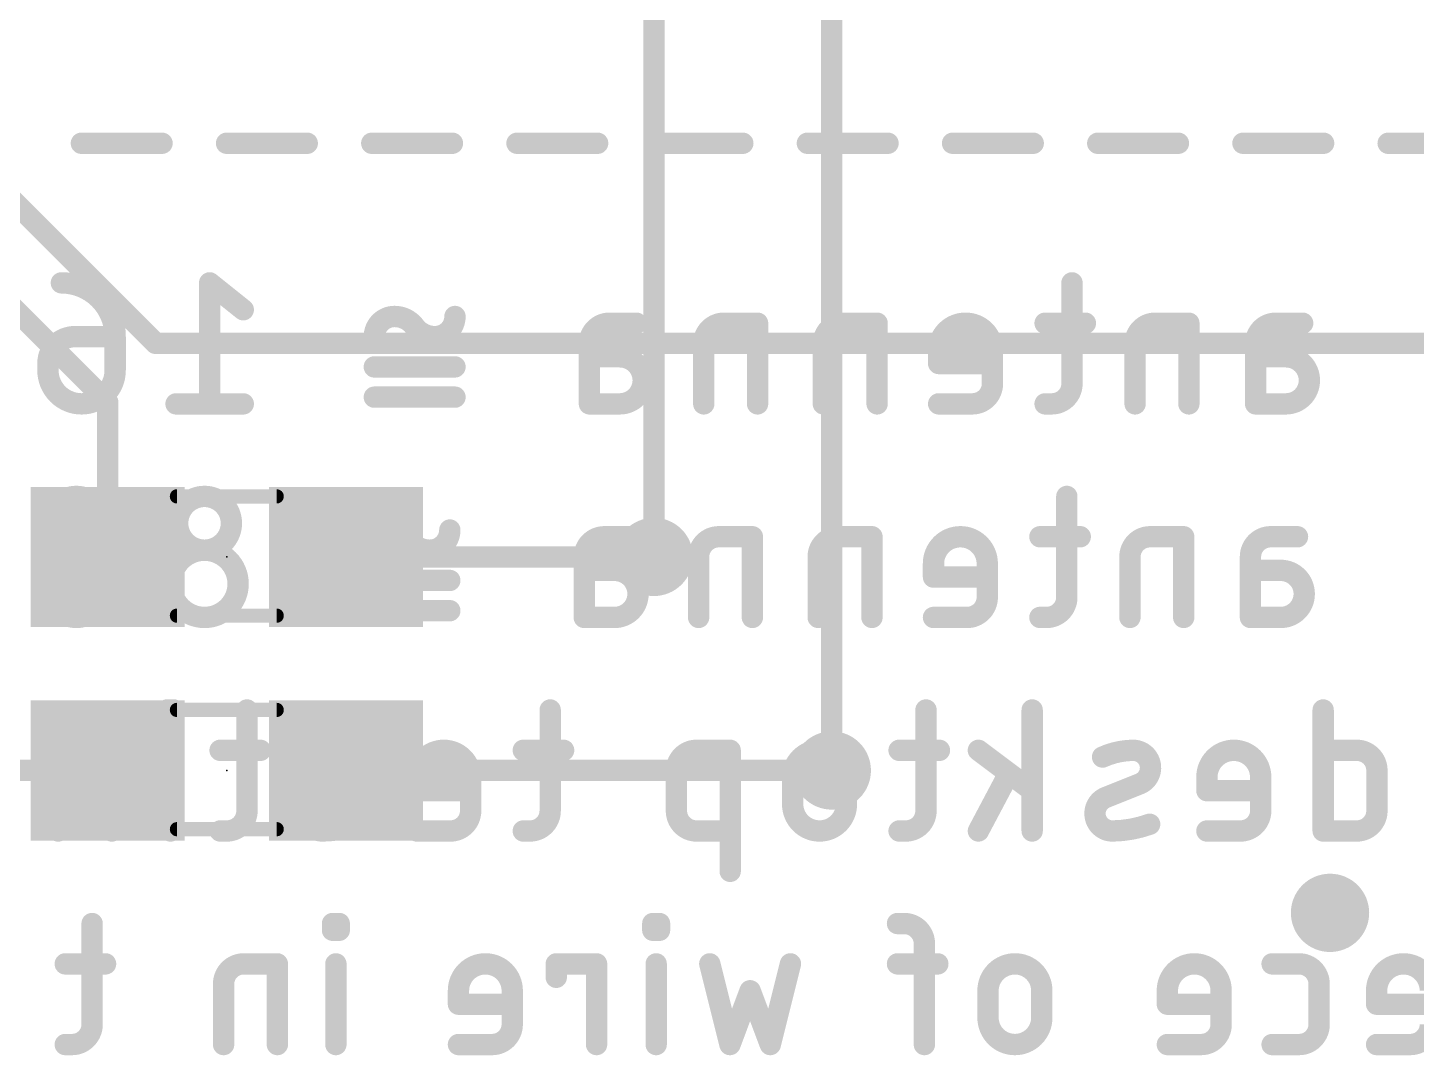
# Model space of a CAD drawing. Extents: x -15.2 to 71.4, y -14.5 to 36.9.
# Drawn here: x 19.92 to 29.83, y 4.06 to 11.4 of the extents above; entities that cross this region are included whole.
import ezdxf

# ---------------------------------------------------------------- set-up
doc = ezdxf.new("R2010")
doc.units = 0
for name, color, linetype in [('1', 12, 'CONTINUOUS'), ('16', 132, 'CONTINUOUS'), ('18', 110, 'CONTINUOUS'), ('22', 40, 'CONTINUOUS'), ('23', 53, 'CONTINUOUS'), ('51', 53, 'CONTINUOUS')]:
    doc.layers.add(name, color=color, linetype=linetype)

# ---------------------------------------------------------------- blocks, each defined once
blk = doc.blocks.new('RECT')
blk.add_solid([(-0.5, -0.5), (0.5, -0.5), (-0.5, 0.5), (0.5, 0.5)])
blk = doc.blocks.new('ROUNDV')
at = {"const_width": 0.5}
blk.add_lwpolyline([(0, -0.25, 1), (0, 0.25, 1), (0, -0.25)], format="xyb", dxfattribs=at)

msp = doc.modelspace()

# ---------------------------------------------------------------- linework, layer by layer
at = {"layer": '1', "const_width": 0.1524}
for points in [[(20.828, 9.144), (18.796, 11.176)], [(19.807, 9.403), (20.486, 8.724)], [(38.608, 9.144), (20.828, 9.144)], [(20.486, 8.724), (20.486, 7.62)], [(24.384, 7.62), (22.186, 7.62)], [(19.05, 6.096), (20.486, 6.096)], [(25.654, 6.096), (22.186, 6.096)]]:
    msp.add_lwpolyline(points, dxfattribs=at)
at = {"layer": '1', "const_width": 0.0762}
for points in [[(20.828, 9.1821, 1), (20.828, 9.1059)], [(20.8011, 9.1171, 1), (20.8549, 9.1709)], [(20.5241, 8.724, 1), (20.4479, 8.724)], [(20.4591, 8.6971, 1), (20.5129, 8.7509)], [(20.4479, 7.62, 1), (20.5241, 7.62)], [(22.186, 7.6581, 1), (22.186, 7.5819)], [(24.384, 7.5819, 1), (24.384, 7.6581)], [(20.486, 6.0579, 1), (20.486, 6.1341)], [(22.186, 6.1341, 1), (22.186, 6.0579)], [(25.654, 6.0579, 1), (25.654, 6.1341)]]:
    msp.add_lwpolyline(points, format="xyb", dxfattribs=at)
at = {"layer": '16', "const_width": 0.1524}
for points in [[(24.384, 14.224), (24.384, 7.62)], [(25.654, 13.97), (25.654, 6.096)]]:
    msp.add_lwpolyline(points, dxfattribs=at)
at = {"layer": '16', "const_width": 0.0762}
for points in [[(24.3459, 7.62, 1), (24.4221, 7.62)], [(25.6159, 6.096, 1), (25.6921, 6.096)]]:
    msp.add_lwpolyline(points, format="xyb", dxfattribs=at)
at = {"layer": '22', "const_width": 0.1524}
for points in [[(20.8737, 10.572), (20.298, 10.572)], [(21.9101, 10.572), (21.3343, 10.572)], [(22.9464, 10.572), (22.3707, 10.572)], [(23.9827, 10.572), (23.407, 10.572)], [(25.019, 10.572), (24.4433, 10.572)], [(26.0553, 10.572), (25.4796, 10.572)], [(27.0917, 10.572), (26.5159, 10.572)], [(28.128, 10.572), (27.5522, 10.572)], [(29.1643, 10.572), (28.5886, 10.572)], [(30.2006, 10.572), (29.6249, 10.572)], [(21.4535, 9.3839), (21.2136, 9.5758)], [(21.2136, 9.5758), (21.2136, 8.7122)], [(27.3682, 9.5758), (27.3682, 8.8561)], [(24.068, 9.2879), (24.2599, 9.2879)], [(25.1241, 9.2879), (24.8842, 9.2879)], [(25.1241, 8.7122), (25.1241, 9.2879)], [(25.9775, 9.2879), (25.7376, 9.2879)], [(25.9775, 8.7122), (25.9775, 9.2879)], [(27.4641, 9.2879), (27.1763, 9.2879)], [(28.2025, 9.2879), (27.9626, 9.2879)], [(28.2025, 8.7122), (28.2025, 9.2879)], [(28.8229, 9.2879), (29.0148, 9.2879)], [(20.5391, 9.192), (20.2512, 9.192)], [(20.5391, 8.9521), (20.5391, 9.192)], [(23.9241, 8.7122), (23.9241, 9.144)], [(24.7402, 9.144), (24.7402, 8.7122)], [(25.5937, 9.144), (25.5937, 8.7122)], [(27.8187, 9.144), (27.8187, 8.7122)], [(28.6789, 8.7122), (28.6789, 9.144)], [(23.9241, 9.048), (24.14, 9.048)], [(26.4166, 9.096), (26.4166, 9.0001)], [(26.8005, 8.8561), (26.8005, 9.096)], [(28.6789, 9.048), (28.8948, 9.048)], [(20.0593, 9.0001), (20.0593, 8.9521)], [(22.3888, 8.9761), (22.9645, 8.9761)], [(26.4166, 9.0001), (26.8005, 9.0001)], [(22.3888, 8.7602), (22.9645, 8.7602)], [(21.4535, 8.7122), (20.9737, 8.7122)], [(24.14, 8.7122), (23.9241, 8.7122)], [(26.4166, 8.7122), (26.6565, 8.7122)], [(27.2243, 8.7122), (27.1763, 8.7122)], [(28.8948, 8.7122), (28.6789, 8.7122)], [(27.3314, 8.0518), (27.3314, 7.3321)], [(20.4543, 7.3801), (20.0705, 7.8599)], [(24.0312, 7.7639), (24.2231, 7.7639)], [(25.0872, 7.7639), (24.8474, 7.7639)], [(25.0872, 7.1882), (25.0872, 7.7639)], [(25.9407, 7.7639), (25.7008, 7.7639)], [(25.9407, 7.1882), (25.9407, 7.7639)], [(27.4273, 7.7639), (27.1394, 7.7639)], [(28.1657, 7.7639), (27.9258, 7.7639)], [(28.1657, 7.1882), (28.1657, 7.7639)], [(28.786, 7.7639), (28.9779, 7.7639)], [(23.8872, 7.1882), (23.8872, 7.62)], [(24.7034, 7.62), (24.7034, 7.1882)], [(25.5569, 7.62), (25.5569, 7.1882)], [(26.3798, 7.572), (26.3798, 7.4761)], [(26.7636, 7.3321), (26.7636, 7.572)], [(27.7819, 7.62), (27.7819, 7.1882)], [(28.6421, 7.1882), (28.6421, 7.62)], [(23.8872, 7.524), (24.1031, 7.524)], [(26.3798, 7.4761), (26.7636, 7.4761)], [(28.6421, 7.524), (28.858, 7.524)], [(22.352, 7.4521), (22.9277, 7.4521)], [(22.352, 7.2362), (22.9277, 7.2362)], [(24.1031, 7.1882), (23.8872, 7.1882)], [(26.3798, 7.1882), (26.6197, 7.1882)], [(27.1874, 7.1882), (27.1394, 7.1882)], [(28.858, 7.1882), (28.6421, 7.1882)], [(20.9577, 6.5278), (20.9097, 6.5278)], [(20.9097, 6.5278), (20.9097, 6.4798)], [(20.9097, 6.4798), (20.9577, 6.4798)], [(20.9577, 6.4798), (20.9577, 6.5278)], [(21.48, 6.5278), (21.48, 5.8081)], [(23.644, 6.5278), (23.644, 5.8081)], [(26.3263, 6.5278), (26.3263, 5.8081)], [(27.0841, 5.6642), (27.0841, 6.5278)], [(29.161, 6.5278), (29.161, 5.6642)], [(20.516, 6.2399), (20.2761, 6.2399)], [(20.516, 5.6642), (20.516, 6.2399)], [(20.9337, 5.6642), (20.9337, 6.2399)], [(21.5759, 6.2399), (21.288, 6.2399)], [(23.74, 6.2399), (23.4521, 6.2399)], [(24.9288, 6.2399), (24.6889, 6.2399)], [(24.9288, 5.3763), (24.9288, 6.2399)], [(26.4222, 6.2399), (26.1343, 6.2399)], [(26.7002, 6.2399), (27.0841, 5.9521)], [(29.4009, 6.2399), (29.161, 6.2399)], [(20.1322, 6.096), (20.1322, 5.6642)], [(24.545, 6.096), (24.545, 5.8081)], [(26.7002, 5.6642), (26.9161, 6.072)], [(29.5448, 5.8081), (29.5448, 6.096)], [(21.972, 5.9041), (22.2119, 6)], [(22.6925, 6.048), (22.6925, 5.9521)], [(23.0763, 5.8081), (23.0763, 6.048)], [(25.3747, 6.048), (25.3747, 5.8561)], [(25.7585, 5.8561), (25.7585, 6.048)], [(27.6107, 5.9041), (27.8506, 6)], [(28.3312, 6.048), (28.3312, 5.9521)], [(28.7151, 5.8081), (28.7151, 6.048)], [(22.6925, 5.9521), (23.0763, 5.9521)], [(28.3312, 5.9521), (28.7151, 5.9521)], [(21.336, 5.6642), (21.288, 5.6642)], [(22.6925, 5.6642), (22.9324, 5.6642)], [(23.5001, 5.6642), (23.4521, 5.6642)], [(24.6889, 5.6642), (24.9288, 5.6642)], [(26.1823, 5.6642), (26.1343, 5.6642)], [(28.3312, 5.6642), (28.5711, 5.6642)], [(29.161, 5.6642), (29.4009, 5.6642)], [(20.3748, 5.0038), (20.3748, 4.2841)], [(22.1385, 5.0038), (22.0905, 5.0038)], [(22.0905, 5.0038), (22.0905, 4.9558)], [(22.1385, 4.9558), (22.1385, 5.0038)], [(24.4244, 5.0038), (24.3765, 5.0038)], [(24.3765, 5.0038), (24.3765, 4.9558)], [(24.4244, 4.9558), (24.4244, 5.0038)], [(26.1709, 5.0038), (26.1229, 5.0038)], [(22.0905, 4.9558), (22.1385, 4.9558)], [(24.3765, 4.9558), (24.4244, 4.9558)], [(26.3148, 4.1402), (26.3148, 4.8599)], [(20.4707, 4.7159), (20.1829, 4.7159)], [(21.6968, 4.7159), (21.4569, 4.7159)], [(21.6968, 4.1402), (21.6968, 4.7159)], [(22.1145, 4.1402), (22.1145, 4.7159)], [(23.9751, 4.7159), (23.6873, 4.7159)], [(23.6873, 4.7159), (23.6873, 4.62)], [(23.9751, 4.1402), (23.9751, 4.7159)], [(24.4005, 4.1402), (24.4005, 4.7159)], [(24.9271, 4.1402), (24.7831, 4.7159)], [(25.3589, 4.7159), (25.2149, 4.1402)], [(26.4108, 4.7159), (26.1229, 4.7159)], [(28.9884, 4.7159), (28.7965, 4.7159)], [(21.313, 4.572), (21.313, 4.1402)], [(22.9894, 4.524), (22.9894, 4.4281)], [(23.3732, 4.2841), (23.3732, 4.524)], [(25.071, 4.524), (24.9271, 4.1402)], [(25.2149, 4.1402), (25.071, 4.524)], [(26.7689, 4.524), (26.7689, 4.3321)], [(27.1527, 4.3321), (27.1527, 4.524)], [(28.049, 4.524), (28.049, 4.4281)], [(28.4328, 4.2841), (28.4328, 4.524)], [(29.1323, 4.2841), (29.1323, 4.572)], [(29.5425, 4.524), (29.5425, 4.4281)], [(22.9894, 4.4281), (23.3732, 4.4281)], [(28.049, 4.4281), (28.4328, 4.4281)], [(29.5425, 4.4281), (29.9263, 4.4281)], [(20.2308, 4.1402), (20.1829, 4.1402)], [(22.9894, 4.1402), (23.2292, 4.1402)], [(28.049, 4.1402), (28.2889, 4.1402)], [(28.7965, 4.1402), (28.9884, 4.1402)], [(29.5425, 4.1402), (29.7824, 4.1402)]]:
    msp.add_lwpolyline(points, dxfattribs=at)
at = {"layer": '22'}
for points, const_width in [([(20.298, 10.6101, 1), (20.298, 10.5339)], 0.0762), ([(20.8737, 10.5339, 1), (20.8737, 10.6101)], 0.0762), ([(21.3343, 10.6101, 1), (21.3343, 10.5339)], 0.0762), ([(21.9101, 10.5339, 1), (21.9101, 10.6101)], 0.0762), ([(22.3707, 10.6101, 1), (22.3707, 10.5339)], 0.0762), ([(22.9464, 10.5339, 1), (22.9464, 10.6101)], 0.0762), ([(23.407, 10.6101, 1), (23.407, 10.5339)], 0.0762), ([(23.9827, 10.5339, 1), (23.9827, 10.6101)], 0.0762), ([(24.4433, 10.6101, 1), (24.4433, 10.5339)], 0.0762), ([(25.019, 10.5339, 1), (25.019, 10.6101)], 0.0762), ([(25.4796, 10.6101, 1), (25.4796, 10.5339)], 0.0762), ([(26.0553, 10.5339, 1), (26.0553, 10.6101)], 0.0762), ([(26.5159, 10.6101, 1), (26.5159, 10.5339)], 0.0762), ([(27.0917, 10.5339, 1), (27.0917, 10.6101)], 0.0762), ([(27.5522, 10.6101, 1), (27.5522, 10.5339)], 0.0762), ([(28.128, 10.5339, 1), (28.128, 10.6101)], 0.0762), ([(28.5886, 10.6101, 1), (28.5886, 10.5339)], 0.0762), ([(29.1643, 10.5339, 1), (29.1643, 10.6101)], 0.0762), ([(29.6249, 10.6101, 1), (29.6249, 10.5339)], 0.0762), ([(20.5391, 9.192, 0.4142), (20.1553, 9.5758)], 0.1524), ([(20.1553, 9.6139, 1), (20.1553, 9.5377)], 0.0762), ([(21.2374, 9.6056, 1), (21.1898, 9.546)], 0.0762), ([(21.2517, 9.5758, 1), (21.1755, 9.5758)], 0.0762), ([(27.4063, 9.5758, 1), (27.3301, 9.5758)], 0.0762), ([(21.4297, 9.3541, 1), (21.4773, 9.4136)], 0.0762), ([(22.5327, 9.3359, 0.4142), (22.3888, 9.192)], 0.1524), ([(22.6767, 9.2639, 0.2361), (22.5327, 9.3359)], 0.1524), ([(22.5327, 9.374, 1), (22.5327, 9.2978)], 0.0762), ([(22.5327, 9.2978, 1), (22.5327, 9.374)], 0.0762), ([(22.6767, 9.2639, 0.2361), (22.8206, 9.192)], 0.1524), ([(22.7071, 9.2868, 1), (22.6462, 9.2411)], 0.0762), ([(22.6462, 9.2411, 1), (22.7071, 9.2868)], 0.0762), ([(22.8206, 9.192, 0.4142), (22.9645, 9.3359)], 0.1524), ([(23.0026, 9.3359, 1), (22.9264, 9.3359)], 0.0762), ([(24.068, 9.2879, 0.4142), (23.9241, 9.144)], 0.1524), ([(24.068, 9.326, 1), (24.068, 9.2498)], 0.0762), ([(24.068, 9.2498, 1), (24.068, 9.326)], 0.0762), ([(24.2599, 9.2498, 1), (24.2599, 9.326)], 0.0762), ([(24.8842, 9.2879, 0.4142), (24.7402, 9.144)], 0.1524), ([(24.8842, 9.326, 1), (24.8842, 9.2498)], 0.0762), ([(24.8842, 9.2498, 1), (24.8842, 9.326)], 0.0762), ([(25.1622, 9.2879, 1), (25.086, 9.2879)], 0.0762), ([(25.1241, 9.2498, 1), (25.1241, 9.326)], 0.0762), ([(25.7376, 9.2879, 0.4142), (25.5937, 9.144)], 0.1524), ([(25.7376, 9.326, 1), (25.7376, 9.2498)], 0.0762), ([(25.7376, 9.2498, 1), (25.7376, 9.326)], 0.0762), ([(26.0156, 9.2879, 1), (25.9394, 9.2879)], 0.0762), ([(25.9775, 9.2498, 1), (25.9775, 9.326)], 0.0762), ([(26.8005, 9.096, 1), (26.4166, 9.096)], 0.1524), ([(27.1763, 9.326, 1), (27.1763, 9.2498)], 0.0762), ([(27.4641, 9.2498, 1), (27.4641, 9.326)], 0.0762), ([(27.9626, 9.2879, 0.4142), (27.8187, 9.144)], 0.1524), ([(27.9626, 9.326, 1), (27.9626, 9.2498)], 0.0762), ([(27.9626, 9.2498, 1), (27.9626, 9.326)], 0.0762), ([(28.2406, 9.2879, 1), (28.1644, 9.2879)], 0.0762), ([(28.2025, 9.2498, 1), (28.2025, 9.326)], 0.0762), ([(28.8229, 9.2879, 0.4142), (28.6789, 9.144)], 0.1524), ([(28.8229, 9.326, 1), (28.8229, 9.2498)], 0.0762), ([(28.8229, 9.2498, 1), (28.8229, 9.326)], 0.0762), ([(29.0148, 9.2498, 1), (29.0148, 9.326)], 0.0762), ([(20.2512, 9.192, 0.4142), (20.0593, 9.0001)], 0.1524), ([(20.2512, 9.2301, 1), (20.2512, 9.1539)], 0.0762), ([(20.2512, 9.1539, 1), (20.2512, 9.2301)], 0.0762), ([(20.5772, 9.192, 1), (20.501, 9.192)], 0.0762), ([(20.501, 9.192, 1), (20.5772, 9.192)], 0.0762), ([(20.5391, 9.1539, 1), (20.5391, 9.2301)], 0.0762), ([(22.3507, 9.192, 1), (22.4269, 9.192)], 0.0762), ([(22.8206, 9.2301, 1), (22.8206, 9.1539)], 0.0762), ([(22.8206, 9.1539, 1), (22.8206, 9.2301)], 0.0762), ([(23.9622, 9.144, 1), (23.886, 9.144)], 0.0762), ([(24.7783, 9.144, 1), (24.7021, 9.144)], 0.0762), ([(25.6318, 9.144, 1), (25.5556, 9.144)], 0.0762), ([(27.8568, 9.144, 1), (27.7806, 9.144)], 0.0762), ([(28.717, 9.144, 1), (28.6408, 9.144)], 0.0762), ([(23.886, 9.144, 1), (23.9622, 9.144)], 0.0762), ([(23.9241, 9.0861, 1), (23.9241, 9.0099)], 0.0762), ([(24.14, 8.7122, 1), (24.14, 9.048)], 0.1524), ([(24.14, 9.0861, 1), (24.14, 9.0099)], 0.0762), ([(24.14, 9.0099, 1), (24.14, 9.0861)], 0.0762), ([(24.7021, 9.144, 1), (24.7783, 9.144)], 0.0762), ([(25.5556, 9.144, 1), (25.6318, 9.144)], 0.0762), ([(26.4547, 9.096, 1), (26.3785, 9.096)], 0.0762), ([(26.3785, 9.096, 1), (26.4547, 9.096)], 0.0762), ([(26.8386, 9.096, 1), (26.7624, 9.096)], 0.0762), ([(26.7624, 9.096, 1), (26.8386, 9.096)], 0.0762), ([(27.7806, 9.144, 1), (27.8568, 9.144)], 0.0762), ([(28.6408, 9.144, 1), (28.717, 9.144)], 0.0762), ([(28.6789, 9.0861, 1), (28.6789, 9.0099)], 0.0762), ([(28.8948, 8.7122, 1), (28.8948, 9.048)], 0.1524), ([(28.8948, 9.0861, 1), (28.8948, 9.0099)], 0.0762), ([(28.8948, 9.0099, 1), (28.8948, 9.0861)], 0.0762), ([(20.0974, 9.0001, 1), (20.0212, 9.0001)], 0.0762), ([(20.0212, 9.0001, 1), (20.0974, 9.0001)], 0.0762), ([(20.0593, 8.9521, 1), (20.5391, 8.9521)], 0.1524), ([(20.0974, 8.9521, 1), (20.0212, 8.9521)], 0.0762), ([(20.5772, 8.9521, 1), (20.501, 8.9521)], 0.0762), ([(22.3888, 9.0142, 1), (22.3888, 8.938)], 0.0762), ([(22.9645, 8.938, 1), (22.9645, 9.0142)], 0.0762), ([(26.4166, 9.0382, 1), (26.4166, 8.962)], 0.0762), ([(26.3785, 9.0001, 1), (26.4547, 9.0001)], 0.0762), ([(26.8005, 8.962, 1), (26.8005, 9.0382)], 0.0762), ([(20.0212, 8.9521, 1), (20.0974, 8.9521)], 0.0762), ([(20.501, 8.9521, 1), (20.5772, 8.9521)], 0.0762), ([(26.6565, 8.7122, 0.4142), (26.8005, 8.8561)], 0.1524), ([(26.8386, 8.8561, 1), (26.7624, 8.8561)], 0.0762), ([(27.2243, 8.7122, 0.4142), (27.3682, 8.8561)], 0.1524), ([(27.4063, 8.8561, 1), (27.3301, 8.8561)], 0.0762), ([(22.3888, 8.7983, 1), (22.3888, 8.7221)], 0.0762), ([(22.9645, 8.7221, 1), (22.9645, 8.7983)], 0.0762), ([(26.7624, 8.8561, 1), (26.8386, 8.8561)], 0.0762), ([(27.3301, 8.8561, 1), (27.4063, 8.8561)], 0.0762), ([(20.9737, 8.7503, 1), (20.9737, 8.6741)], 0.0762), ([(21.1755, 8.7122, 1), (21.2517, 8.7122)], 0.0762), ([(21.4535, 8.6741, 1), (21.4535, 8.7503)], 0.0762), ([(23.9241, 8.7503, 1), (23.9241, 8.6741)], 0.0762), ([(23.886, 8.7122, 1), (23.9622, 8.7122)], 0.0762), ([(24.14, 8.7503, 1), (24.14, 8.6741)], 0.0762), ([(24.14, 8.6741, 1), (24.14, 8.7503)], 0.0762), ([(24.7021, 8.7122, 1), (24.7783, 8.7122)], 0.0762), ([(25.086, 8.7122, 1), (25.1622, 8.7122)], 0.0762), ([(25.5556, 8.7122, 1), (25.6318, 8.7122)], 0.0762), ([(25.9394, 8.7122, 1), (26.0156, 8.7122)], 0.0762), ([(26.4166, 8.7503, 1), (26.4166, 8.6741)], 0.0762), ([(26.6565, 8.7503, 1), (26.6565, 8.6741)], 0.0762), ([(26.6565, 8.6741, 1), (26.6565, 8.7503)], 0.0762), ([(27.1763, 8.7503, 1), (27.1763, 8.6741)], 0.0762), ([(27.2243, 8.7503, 1), (27.2243, 8.6741)], 0.0762), ([(27.2243, 8.6741, 1), (27.2243, 8.7503)], 0.0762), ([(27.7806, 8.7122, 1), (27.8568, 8.7122)], 0.0762), ([(28.1644, 8.7122, 1), (28.2406, 8.7122)], 0.0762), ([(28.6789, 8.7503, 1), (28.6789, 8.6741)], 0.0762), ([(28.6408, 8.7122, 1), (28.717, 8.7122)], 0.0762), ([(28.8948, 8.7503, 1), (28.8948, 8.6741)], 0.0762), ([(28.8948, 8.6741, 1), (28.8948, 8.7503)], 0.0762), ([(20.2624, 8.0518, 0.3205), (20.0945, 7.9319)], 0.1524), ([(20.4303, 7.9319, 0.3205), (20.2624, 8.0518)], 0.1524), ([(20.2624, 8.0899, 1), (20.2624, 8.0137)], 0.0762), ([(20.2624, 8.0137, 1), (20.2624, 8.0899)], 0.0762), ([(21.3687, 7.8599, 1), (20.9849, 7.8599)], 0.1524), ([(27.3695, 8.0518, 1), (27.2933, 8.0518)], 0.0762), ([(20.0945, 7.9319, 0.1139), (20.0225, 7.62)], 0.1524), ([(20.1002, 7.8837, 1), (20.0407, 7.8361)], 0.0762), ([(20.0584, 7.9442, 1), (20.1305, 7.9195)], 0.0762), ([(20.1287, 7.9152, 1), (20.0602, 7.9485)], 0.0762), ([(20.5023, 7.62, 0.1139), (20.4303, 7.9319)], 0.1524), ([(20.4646, 7.9485, 1), (20.3961, 7.9152)], 0.0762), ([(20.3943, 7.9195, 1), (20.4663, 7.9442)], 0.0762), ([(20.9849, 7.8599, 1), (21.3687, 7.8599)], 0.1524), ([(21.023, 7.8599, 1), (20.9468, 7.8599)], 0.0762), ([(21.4068, 7.8599, 1), (21.3306, 7.8599)], 0.0762), ([(20.9468, 7.8599, 1), (21.023, 7.8599)], 0.0762), ([(21.3306, 7.8599, 1), (21.4068, 7.8599)], 0.0762), ([(22.4959, 7.8119, 0.4142), (22.352, 7.668)], 0.1524), ([(22.6398, 7.7399, 0.2361), (22.4959, 7.8119)], 0.1524), ([(22.4959, 7.85, 1), (22.4959, 7.7738)], 0.0762), ([(22.4959, 7.7738, 1), (22.4959, 7.85)], 0.0762), ([(22.7838, 7.668, 0.4142), (22.9277, 7.8119)], 0.1524), ([(22.9658, 7.8119, 1), (22.8896, 7.8119)], 0.0762), ([(24.0312, 7.7639, 0.4142), (23.8872, 7.62)], 0.1524), ([(24.0312, 7.802, 1), (24.0312, 7.7258)], 0.0762), ([(24.0312, 7.7258, 1), (24.0312, 7.802)], 0.0762), ([(24.2231, 7.7258, 1), (24.2231, 7.802)], 0.0762), ([(24.8474, 7.7639, 0.4142), (24.7034, 7.62)], 0.1524), ([(24.8474, 7.802, 1), (24.8474, 7.7258)], 0.0762), ([(24.8474, 7.7258, 1), (24.8474, 7.802)], 0.0762), ([(25.1253, 7.7639, 1), (25.0491, 7.7639)], 0.0762), ([(25.0872, 7.7258, 1), (25.0872, 7.802)], 0.0762), ([(25.7008, 7.7639, 0.4142), (25.5569, 7.62)], 0.1524), ([(25.7008, 7.802, 1), (25.7008, 7.7258)], 0.0762), ([(25.7008, 7.7258, 1), (25.7008, 7.802)], 0.0762), ([(25.9788, 7.7639, 1), (25.9026, 7.7639)], 0.0762), ([(25.9407, 7.7258, 1), (25.9407, 7.802)], 0.0762), ([(26.7636, 7.572, 1), (26.3798, 7.572)], 0.1524), ([(27.1394, 7.802, 1), (27.1394, 7.7258)], 0.0762), ([(27.4273, 7.7258, 1), (27.4273, 7.802)], 0.0762), ([(27.9258, 7.7639, 0.4142), (27.7819, 7.62)], 0.1524), ([(27.9258, 7.802, 1), (27.9258, 7.7258)], 0.0762), ([(27.9258, 7.7258, 1), (27.9258, 7.802)], 0.0762), ([(28.2038, 7.7639, 1), (28.1276, 7.7639)], 0.0762), ([(28.1657, 7.7258, 1), (28.1657, 7.802)], 0.0762), ([(28.786, 7.7639, 0.4142), (28.6421, 7.62)], 0.1524), ([(28.786, 7.802, 1), (28.786, 7.7258)], 0.0762), ([(28.786, 7.7258, 1), (28.786, 7.802)], 0.0762), ([(28.9779, 7.7258, 1), (28.9779, 7.802)], 0.0762), ([(21.4167, 7.4281, 1), (20.9369, 7.4281)], 0.1524), ([(22.6703, 7.7628, 1), (22.6093, 7.7171)], 0.0762), ([(22.6398, 7.7399, 0.2361), (22.7838, 7.668)], 0.1524), ([(22.6093, 7.7171, 1), (22.6703, 7.7628)], 0.0762), ([(22.7838, 7.7061, 1), (22.7838, 7.6299)], 0.0762), ([(22.7838, 7.6299, 1), (22.7838, 7.7061)], 0.0762), ([(20.0225, 7.62, 0.1139), (20.0945, 7.3081)], 0.1524), ([(20.0606, 7.62, 1), (19.9844, 7.62)], 0.0762), ([(19.9844, 7.62, 1), (20.0606, 7.62)], 0.0762), ([(20.4303, 7.3081, 0.1139), (20.5023, 7.62)], 0.1524), ([(20.5404, 7.62, 1), (20.4642, 7.62)], 0.0762), ([(20.4642, 7.62, 1), (20.5404, 7.62)], 0.0762), ([(22.3139, 7.668, 1), (22.3901, 7.668)], 0.0762), ([(23.9253, 7.62, 1), (23.8491, 7.62)], 0.0762), ([(23.8491, 7.62, 1), (23.9253, 7.62)], 0.0762), ([(24.7415, 7.62, 1), (24.6653, 7.62)], 0.0762), ([(24.6653, 7.62, 1), (24.7415, 7.62)], 0.0762), ([(25.595, 7.62, 1), (25.5188, 7.62)], 0.0762), ([(25.5188, 7.62, 1), (25.5949, 7.62)], 0.0762), ([(26.4179, 7.572, 1), (26.3417, 7.572)], 0.0762), ([(26.8017, 7.572, 1), (26.7255, 7.572)], 0.0762), ([(27.82, 7.62, 1), (27.7438, 7.62)], 0.0762), ([(27.7438, 7.62, 1), (27.82, 7.62)], 0.0762), ([(28.6802, 7.62, 1), (28.604, 7.62)], 0.0762), ([(28.604, 7.62, 1), (28.6802, 7.62)], 0.0762), ([(23.8872, 7.5621, 1), (23.8872, 7.4859)], 0.0762), ([(24.1031, 7.1882, 1), (24.1031, 7.524)], 0.1524), ([(24.1031, 7.5621, 1), (24.1031, 7.4859)], 0.0762), ([(24.1031, 7.4859, 1), (24.1031, 7.5621)], 0.0762), ([(26.3417, 7.572, 1), (26.4179, 7.572)], 0.0762), ([(26.3798, 7.5142, 1), (26.3798, 7.438)], 0.0762), ([(26.7255, 7.572, 1), (26.8017, 7.572)], 0.0762), ([(26.7636, 7.438, 1), (26.7636, 7.5142)], 0.0762), ([(28.6421, 7.5621, 1), (28.6421, 7.4859)], 0.0762), ([(28.858, 7.1882, 1), (28.858, 7.524)], 0.1524), ([(28.858, 7.5621, 1), (28.858, 7.4859)], 0.0762), ([(28.858, 7.4859, 1), (28.858, 7.5621)], 0.0762), ([(20.4245, 7.3563, 1), (20.484, 7.4039)], 0.0762), ([(20.9369, 7.4281, 1), (21.4167, 7.4281)], 0.1524), ([(20.975, 7.4281, 1), (20.8988, 7.4281)], 0.0762), ([(20.8988, 7.4281, 1), (20.975, 7.4281)], 0.0762), ([(21.4548, 7.4281, 1), (21.3786, 7.4281)], 0.0762), ([(21.3786, 7.4281, 1), (21.4548, 7.4281)], 0.0762), ([(22.352, 7.4902, 1), (22.352, 7.414)], 0.0762), ([(22.9277, 7.414, 1), (22.9277, 7.4902)], 0.0762), ([(26.3417, 7.4761, 1), (26.4179, 7.4761)], 0.0762), ([(20.1305, 7.3205, 1), (20.0584, 7.2958)], 0.0762), ([(20.0945, 7.3081, 0.3205), (20.2624, 7.1882)], 0.1524), ([(20.0602, 7.2914, 1), (20.1287, 7.3248)], 0.0762), ([(20.2624, 7.1882, 0.3205), (20.4303, 7.3081)], 0.1524), ([(20.3961, 7.3248, 1), (20.4646, 7.2914)], 0.0762), ([(20.4663, 7.2958, 1), (20.3943, 7.3205)], 0.0762), ([(26.6197, 7.1882, 0.4142), (26.7636, 7.3321)], 0.1524), ([(26.8017, 7.3321, 1), (26.7255, 7.3321)], 0.0762), ([(26.7255, 7.3321, 1), (26.8017, 7.3321)], 0.0762), ([(27.1874, 7.1882, 0.4142), (27.3314, 7.3321)], 0.1524), ([(27.3695, 7.3321, 1), (27.2933, 7.3321)], 0.0762), ([(27.2933, 7.3321, 1), (27.3695, 7.3321)], 0.0762), ([(20.2624, 7.2263, 1), (20.2624, 7.1501)], 0.0762), ([(20.2624, 7.1501, 1), (20.2624, 7.2263)], 0.0762), ([(22.352, 7.2743, 1), (22.352, 7.1981)], 0.0762), ([(22.9277, 7.1981, 1), (22.9277, 7.2743)], 0.0762), ([(23.8872, 7.2263, 1), (23.8872, 7.1501)], 0.0762), ([(24.1031, 7.2263, 1), (24.1031, 7.1501)], 0.0762), ([(24.1031, 7.1501, 1), (24.1031, 7.2263)], 0.0762), ([(26.3798, 7.2263, 1), (26.3798, 7.1501)], 0.0762), ([(26.6197, 7.2263, 1), (26.6197, 7.1501)], 0.0762), ([(26.6197, 7.1501, 1), (26.6197, 7.2263)], 0.0762), ([(27.1394, 7.2263, 1), (27.1394, 7.1501)], 0.0762), ([(27.1874, 7.2263, 1), (27.1874, 7.1501)], 0.0762), ([(27.1874, 7.1501, 1), (27.1874, 7.2263)], 0.0762), ([(28.6421, 7.2263, 1), (28.6421, 7.1501)], 0.0762), ([(28.858, 7.2263, 1), (28.858, 7.1501)], 0.0762), ([(28.858, 7.1501, 1), (28.858, 7.2263)], 0.0762), ([(23.8491, 7.1882, 1), (23.9253, 7.1882)], 0.0762), ([(24.6653, 7.1882, 1), (24.7415, 7.1882)], 0.0762), ([(25.0491, 7.1882, 1), (25.1253, 7.1882)], 0.0762), ([(25.5188, 7.1882, 1), (25.595, 7.1882)], 0.0762), ([(25.9026, 7.1882, 1), (25.9788, 7.1882)], 0.0762), ([(27.7438, 7.1882, 1), (27.82, 7.1882)], 0.0762), ([(28.1276, 7.1882, 1), (28.2038, 7.1882)], 0.0762), ([(28.604, 7.1882, 1), (28.6802, 7.1882)], 0.0762), ([(20.9097, 6.5659, 1), (20.9097, 6.4897)], 0.0762), ([(20.9478, 6.5278, 1), (20.8716, 6.5278)], 0.0762), ([(20.9097, 6.5179, 1), (20.9097, 6.4417)], 0.0762), ([(20.9958, 6.5278, 1), (20.9196, 6.5278)], 0.0762), ([(20.9577, 6.4897, 1), (20.9577, 6.5659)], 0.0762), ([(20.9577, 6.4417, 1), (20.9577, 6.5179)], 0.0762), ([(21.5181, 6.5278, 1), (21.4419, 6.5278)], 0.0762), ([(23.6821, 6.5278, 1), (23.6059, 6.5278)], 0.0762), ([(26.3644, 6.5278, 1), (26.2882, 6.5278)], 0.0762), ([(27.1222, 6.5278, 1), (27.046, 6.5278)], 0.0762), ([(29.1991, 6.5278, 1), (29.1229, 6.5278)], 0.0762), ([(20.8716, 6.4798, 1), (20.9478, 6.4798)], 0.0762), ([(20.9196, 6.4798, 1), (20.9958, 6.4798)], 0.0762), ([(20.2761, 6.2399, 0.4142), (20.1322, 6.096)], 0.1524), ([(20.2761, 6.278, 1), (20.2761, 6.2018)], 0.0762), ([(20.2761, 6.2018, 1), (20.2761, 6.278)], 0.0762), ([(20.5541, 6.2399, 1), (20.4779, 6.2399)], 0.0762), ([(20.516, 6.2018, 1), (20.516, 6.278)], 0.0762), ([(20.9718, 6.2399, 1), (20.8956, 6.2399)], 0.0762), ([(21.288, 6.278, 1), (21.288, 6.2018)], 0.0762), ([(21.5759, 6.2018, 1), (21.5759, 6.278)], 0.0762), ([(21.9323, 6.2267, 1), (21.9636, 6.1572)], 0.0762), ([(22.1639, 6.2399, 0.1025), (21.948, 6.192)], 0.1524), ([(22.1633, 6.278, 1), (22.1644, 6.2018)], 0.0762), ([(22.2119, 6, 0.8318), (22.1639, 6.2399)], 0.1524), ([(22.1644, 6.2018, 1), (22.1633, 6.278)], 0.0762), ([(23.0763, 6.048, 1), (22.6925, 6.048)], 0.1524), ([(23.4521, 6.278, 1), (23.4521, 6.2018)], 0.0762), ([(23.74, 6.2018, 1), (23.74, 6.278)], 0.0762), ([(24.6889, 6.2399, 0.4142), (24.545, 6.096)], 0.1524), ([(24.6889, 6.278, 1), (24.6889, 6.2018)], 0.0762), ([(24.6889, 6.2018, 1), (24.6889, 6.278)], 0.0762), ([(24.9669, 6.2399, 1), (24.8907, 6.2399)], 0.0762), ([(24.9288, 6.2018, 1), (24.9288, 6.278)], 0.0762), ([(25.7585, 6.048, 1), (25.3747, 6.048)], 0.1524), ([(26.1343, 6.278, 1), (26.1343, 6.2018)], 0.0762), ([(26.4222, 6.2018, 1), (26.4222, 6.278)], 0.0762), ([(26.7231, 6.2704, 1), (26.6774, 6.2095)], 0.0762), ([(27.8026, 6.2399, 0.1025), (27.5867, 6.192)], 0.1524), ([(27.5711, 6.2267, 1), (27.6024, 6.1572)], 0.0762), ([(27.8506, 6, 0.8318), (27.8026, 6.2399)], 0.1524), ([(27.8021, 6.278, 1), (27.8032, 6.2018)], 0.0762), ([(27.8032, 6.2018, 1), (27.8021, 6.278)], 0.0762), ([(28.7151, 6.048, 1), (28.3312, 6.048)], 0.1524), ([(29.161, 6.278, 1), (29.161, 6.2018)], 0.0762), ([(29.5448, 6.096, 0.4142), (29.4009, 6.2399)], 0.1524), ([(29.4009, 6.278, 1), (29.4009, 6.2018)], 0.0762), ([(29.4009, 6.2018, 1), (29.4009, 6.278)], 0.0762), ([(20.1703, 6.096, 1), (20.0941, 6.096)], 0.0762), ([(24.5831, 6.096, 1), (24.5069, 6.096)], 0.0762), ([(26.9498, 6.0542, 1), (26.8825, 6.0898)], 0.0762), ([(29.5829, 6.096, 1), (29.5067, 6.096)], 0.0762), ([(20.0941, 6.096, 1), (20.1703, 6.096)], 0.0762), ([(22.1977, 6.0354, 1), (22.226, 5.9647)], 0.0762), ([(22.226, 5.9647, 1), (22.1977, 6.0354)], 0.0762), ([(22.7306, 6.048, 1), (22.6544, 6.048)], 0.0762), ([(22.6544, 6.048, 1), (22.7306, 6.048)], 0.0762), ([(23.1144, 6.048, 1), (23.0382, 6.048)], 0.0762), ([(23.0382, 6.048, 1), (23.1144, 6.048)], 0.0762), ([(24.5069, 6.096, 1), (24.5831, 6.096)], 0.0762), ([(25.4128, 6.048, 1), (25.3366, 6.048)], 0.0762), ([(25.3366, 6.048, 1), (25.4128, 6.048)], 0.0762), ([(25.7966, 6.048, 1), (25.7204, 6.048)], 0.0762), ([(25.7204, 6.048, 1), (25.7966, 6.048)], 0.0762), ([(27.8365, 6.0354, 1), (27.8648, 5.9647)], 0.0762), ([(27.8648, 5.9647, 1), (27.8365, 6.0354)], 0.0762), ([(28.3693, 6.048, 1), (28.2931, 6.048)], 0.0762), ([(28.2931, 6.048, 1), (28.3693, 6.048)], 0.0762), ([(28.7532, 6.048, 1), (28.677, 6.048)], 0.0762), ([(28.677, 6.048, 1), (28.7532, 6.048)], 0.0762), ([(29.5067, 6.096, 1), (29.5829, 6.096)], 0.0762), ([(21.972, 5.9041, 0.8318), (22.0199, 5.6642)], 0.1524), ([(21.9578, 5.9395, 1), (21.9861, 5.8687)], 0.0762), ([(21.9861, 5.8687, 1), (21.9578, 5.9395)], 0.0762), ([(22.6925, 5.9902, 1), (22.6925, 5.914)], 0.0762), ([(22.6544, 5.9521, 1), (22.7306, 5.9521)], 0.0762), ([(23.0763, 5.914, 1), (23.0763, 5.9902)], 0.0762), ([(27.0612, 5.9216, 1), (27.1069, 5.9825)], 0.0762), ([(27.6107, 5.9041, 0.8318), (27.6587, 5.6642)], 0.1524), ([(27.5966, 5.9395, 1), (27.6249, 5.8687)], 0.0762), ([(27.6249, 5.8687, 1), (27.5966, 5.9395)], 0.0762), ([(28.3312, 5.9902, 1), (28.3312, 5.914)], 0.0762), ([(28.2931, 5.9521, 1), (28.3693, 5.9521)], 0.0762), ([(28.7151, 5.914, 1), (28.7151, 5.9902)], 0.0762), ([(21.336, 5.6642, 0.4142), (21.48, 5.8081)], 0.1524), ([(21.5181, 5.8081, 1), (21.4419, 5.8081)], 0.0762), ([(22.9324, 5.6642, 0.4142), (23.0763, 5.8081)], 0.1524), ([(23.1144, 5.8081, 1), (23.0382, 5.8081)], 0.0762), ([(23.5001, 5.6642, 0.4142), (23.644, 5.8081)], 0.1524), ([(23.6821, 5.8081, 1), (23.6059, 5.8081)], 0.0762), ([(24.545, 5.8081, 0.4142), (24.6889, 5.6642)], 0.1524), ([(24.5831, 5.8081, 1), (24.5069, 5.8081)], 0.0762), ([(25.3747, 5.8561, 1), (25.7585, 5.8561)], 0.1524), ([(25.4128, 5.8561, 1), (25.3366, 5.8561)], 0.0762), ([(25.3366, 5.8561, 1), (25.4128, 5.8561)], 0.0762), ([(25.7966, 5.8561, 1), (25.7204, 5.8561)], 0.0762), ([(25.7204, 5.8561, 1), (25.7966, 5.8561)], 0.0762), ([(26.1823, 5.6642, 0.4142), (26.3263, 5.8081)], 0.1524), ([(26.3644, 5.8081, 1), (26.2882, 5.8081)], 0.0762), ([(28.5711, 5.6642, 0.4142), (28.7151, 5.8081)], 0.1524), ([(28.7532, 5.8081, 1), (28.677, 5.8081)], 0.0762), ([(29.4009, 5.6642, 0.4142), (29.5448, 5.8081)], 0.1524), ([(29.5829, 5.8081, 1), (29.5067, 5.8081)], 0.0762), ([(21.4419, 5.8081, 1), (21.5181, 5.8081)], 0.0762), ([(22.0199, 5.6642, 0.083), (22.2838, 5.7122)], 0.1524), ([(22.2967, 5.6763, 1), (22.2709, 5.748)], 0.0762), ([(23.0382, 5.8081, 1), (23.1144, 5.8081)], 0.0762), ([(23.6059, 5.8081, 1), (23.6821, 5.8081)], 0.0762), ([(24.5069, 5.8081, 1), (24.5831, 5.8081)], 0.0762), ([(26.2882, 5.8081, 1), (26.3644, 5.8081)], 0.0762), ([(27.6587, 5.6642, 0.083), (27.9226, 5.7122)], 0.1524), ([(27.9355, 5.6763, 1), (27.9097, 5.748)], 0.0762), ([(28.677, 5.8081, 1), (28.7532, 5.8081)], 0.0762), ([(29.5067, 5.8081, 1), (29.5829, 5.8081)], 0.0762), ([(20.0941, 5.6642, 1), (20.1703, 5.6642)], 0.0762), ([(20.4779, 5.6642, 1), (20.5541, 5.6642)], 0.0762), ([(20.8956, 5.6642, 1), (20.9718, 5.6642)], 0.0762), ([(21.288, 5.7023, 1), (21.288, 5.6261)], 0.0762), ([(21.336, 5.7023, 1), (21.336, 5.6261)], 0.0762), ([(21.336, 5.6261, 1), (21.336, 5.7023)], 0.0762), ([(22.0194, 5.7023, 1), (22.0205, 5.6261)], 0.0762), ([(22.0205, 5.6261, 1), (22.0194, 5.7023)], 0.0762), ([(22.6925, 5.7023, 1), (22.6925, 5.6261)], 0.0762), ([(22.9324, 5.7023, 1), (22.9324, 5.6261)], 0.0762), ([(22.9324, 5.6261, 1), (22.9324, 5.7023)], 0.0762), ([(23.4521, 5.7023, 1), (23.4521, 5.6261)], 0.0762), ([(23.5001, 5.7023, 1), (23.5001, 5.6261)], 0.0762), ([(23.5001, 5.6261, 1), (23.5001, 5.7023)], 0.0762), ([(24.6889, 5.7023, 1), (24.6889, 5.6261)], 0.0762), ([(24.6889, 5.6261, 1), (24.6889, 5.7023)], 0.0762), ([(24.9288, 5.6261, 1), (24.9288, 5.7023)], 0.0762), ([(26.1343, 5.7023, 1), (26.1343, 5.6261)], 0.0762), ([(26.1823, 5.7023, 1), (26.1823, 5.6261)], 0.0762), ([(26.1823, 5.6261, 1), (26.1823, 5.7023)], 0.0762), ([(26.6666, 5.682, 1), (26.7339, 5.6464)], 0.0762), ([(27.046, 5.6642, 1), (27.1222, 5.6642)], 0.0762), ([(27.6582, 5.7023, 1), (27.6593, 5.6261)], 0.0762), ([(27.6593, 5.6261, 1), (27.6582, 5.7023)], 0.0762), ([(28.3312, 5.7023, 1), (28.3312, 5.6261)], 0.0762), ([(28.5711, 5.7023, 1), (28.5711, 5.6261)], 0.0762), ([(28.5711, 5.6261, 1), (28.5711, 5.7023)], 0.0762), ([(29.161, 5.7023, 1), (29.161, 5.6261)], 0.0762), ([(29.1229, 5.6642, 1), (29.1991, 5.6642)], 0.0762), ([(29.4009, 5.7023, 1), (29.4009, 5.6261)], 0.0762), ([(29.4009, 5.6261, 1), (29.4009, 5.7023)], 0.0762), ([(24.8907, 5.3763, 1), (24.9669, 5.3763)], 0.0762), ([(20.4129, 5.0038, 1), (20.3367, 5.0038)], 0.0762), ([(22.0905, 5.0419, 1), (22.0905, 4.9657)], 0.0762), ([(22.1286, 5.0038, 1), (22.0524, 5.0038)], 0.0762), ([(22.1766, 5.0038, 1), (22.1004, 5.0038)], 0.0762), ([(22.1385, 4.9657, 1), (22.1385, 5.0419)], 0.0762), ([(24.3765, 5.0419, 1), (24.3765, 4.9657)], 0.0762), ([(24.4146, 5.0038, 1), (24.3384, 5.0038)], 0.0762), ([(24.4625, 5.0038, 1), (24.3863, 5.0038)], 0.0762), ([(24.4244, 4.9657, 1), (24.4244, 5.0419)], 0.0762), ([(26.1229, 5.0419, 1), (26.1229, 4.9657)], 0.0762), ([(26.3148, 4.8599, 0.4142), (26.1709, 5.0038)], 0.1524), ([(26.1709, 5.0419, 1), (26.1709, 4.9657)], 0.0762), ([(26.1709, 4.9657, 1), (26.1709, 5.0419)], 0.0762), ([(22.0905, 4.9939, 1), (22.0905, 4.9177)], 0.0762), ([(22.0524, 4.9558, 1), (22.1286, 4.9558)], 0.0762), ([(22.1004, 4.9558, 1), (22.1766, 4.9558)], 0.0762), ([(22.1385, 4.9177, 1), (22.1385, 4.9939)], 0.0762), ([(24.3765, 4.9939, 1), (24.3765, 4.9177)], 0.0762), ([(24.3384, 4.9558, 1), (24.4146, 4.9558)], 0.0762), ([(24.3863, 4.9558, 1), (24.4625, 4.9558)], 0.0762), ([(24.4244, 4.9177, 1), (24.4244, 4.9939)], 0.0762), ([(26.3529, 4.8599, 1), (26.2767, 4.8599)], 0.0762), ([(26.2767, 4.8599, 1), (26.3529, 4.8599)], 0.0762), ([(20.1829, 4.754, 1), (20.1829, 4.6778)], 0.0762), ([(20.4707, 4.6778, 1), (20.4707, 4.754)], 0.0762), ([(21.4569, 4.7159, 0.4142), (21.313, 4.572)], 0.1524), ([(21.4569, 4.754, 1), (21.4569, 4.6778)], 0.0762), ([(21.4569, 4.6778, 1), (21.4569, 4.754)], 0.0762), ([(21.7349, 4.7159, 1), (21.6587, 4.7159)], 0.0762), ([(21.6968, 4.6778, 1), (21.6968, 4.754)], 0.0762), ([(22.1526, 4.7159, 1), (22.0764, 4.7159)], 0.0762), ([(23.3732, 4.524, 1), (22.9894, 4.524)], 0.1524), ([(23.6873, 4.754, 1), (23.6873, 4.6778)], 0.0762), ([(23.7254, 4.7159, 1), (23.6492, 4.7159)], 0.0762), ([(24.0132, 4.7159, 1), (23.937, 4.7159)], 0.0762), ([(23.9751, 4.6778, 1), (23.9751, 4.754)], 0.0762), ([(24.4386, 4.7159, 1), (24.3624, 4.7159)], 0.0762), ([(24.8201, 4.7252, 1), (24.7462, 4.7067)], 0.0762), ([(25.3958, 4.7067, 1), (25.3219, 4.7252)], 0.0762), ([(26.1229, 4.754, 1), (26.1229, 4.6778)], 0.0762), ([(26.4108, 4.6778, 1), (26.4108, 4.754)], 0.0762), ([(27.1527, 4.524, 1), (26.7689, 4.524)], 0.1524), ([(28.4328, 4.524, 1), (28.049, 4.524)], 0.1524), ([(28.7965, 4.754, 1), (28.7965, 4.6778)], 0.0762), ([(29.1323, 4.572, 0.4142), (28.9884, 4.7159)], 0.1524), ([(28.9884, 4.754, 1), (28.9884, 4.6778)], 0.0762), ([(28.9884, 4.6778, 1), (28.9884, 4.754)], 0.0762), ([(29.9263, 4.524, 1), (29.5425, 4.524)], 0.1524), ([(23.6492, 4.62, 1), (23.7254, 4.62)], 0.0762), ([(21.3511, 4.572, 1), (21.2749, 4.572)], 0.0762), ([(21.2749, 4.572, 1), (21.3511, 4.572)], 0.0762), ([(23.0275, 4.524, 1), (22.9513, 4.524)], 0.0762), ([(22.9513, 4.524, 1), (23.0275, 4.524)], 0.0762), ([(23.4113, 4.524, 1), (23.3351, 4.524)], 0.0762), ([(23.3351, 4.524, 1), (23.4113, 4.524)], 0.0762), ([(25.1067, 4.5374, 1), (25.0353, 4.5106)], 0.0762), ([(25.1067, 4.5106, 1), (25.0353, 4.5374)], 0.0762), ([(26.807, 4.524, 1), (26.7308, 4.524)], 0.0762), ([(26.7308, 4.524, 1), (26.807, 4.524)], 0.0762), ([(27.1908, 4.524, 1), (27.1146, 4.524)], 0.0762), ([(27.1146, 4.524, 1), (27.1908, 4.524)], 0.0762), ([(28.0871, 4.524, 1), (28.0109, 4.524)], 0.0762), ([(28.0109, 4.524, 1), (28.0871, 4.524)], 0.0762), ([(28.4709, 4.524, 1), (28.3947, 4.524)], 0.0762), ([(28.3947, 4.524, 1), (28.4709, 4.524)], 0.0762), ([(29.1704, 4.572, 1), (29.0942, 4.572)], 0.0762), ([(29.0942, 4.572, 1), (29.1704, 4.572)], 0.0762), ([(29.5806, 4.524, 1), (29.5044, 4.524)], 0.0762), ([(29.5044, 4.524, 1), (29.5806, 4.524)], 0.0762), ([(22.9894, 4.4662, 1), (22.9894, 4.39)], 0.0762), ([(22.9513, 4.4281, 1), (23.0275, 4.4281)], 0.0762), ([(23.3732, 4.39, 1), (23.3732, 4.4662)], 0.0762), ([(28.049, 4.4662, 1), (28.049, 4.39)], 0.0762), ([(28.0109, 4.4281, 1), (28.0871, 4.4281)], 0.0762), ([(28.4328, 4.39, 1), (28.4328, 4.4662)], 0.0762), ([(29.5425, 4.4662, 1), (29.5425, 4.39)], 0.0762), ([(29.5044, 4.4281, 1), (29.5806, 4.4281)], 0.0762), ([(26.7689, 4.3321, 1), (27.1527, 4.3321)], 0.1524), ([(26.807, 4.3321, 1), (26.7308, 4.3321)], 0.0762), ([(26.7308, 4.3321, 1), (26.807, 4.3321)], 0.0762), ([(27.1908, 4.3321, 1), (27.1146, 4.3321)], 0.0762), ([(27.1146, 4.3321, 1), (27.1908, 4.3321)], 0.0762), ([(20.2308, 4.1402, 0.4142), (20.3748, 4.2841)], 0.1524), ([(20.4129, 4.2841, 1), (20.3367, 4.2841)], 0.0762), ([(20.3367, 4.2841, 1), (20.4129, 4.2841)], 0.0762), ([(23.2292, 4.1402, 0.4142), (23.3732, 4.2841)], 0.1524), ([(23.4113, 4.2841, 1), (23.3351, 4.2841)], 0.0762), ([(23.3351, 4.2841, 1), (23.4113, 4.2841)], 0.0762), ([(28.2889, 4.1402, 0.4142), (28.4328, 4.2841)], 0.1524), ([(28.4709, 4.2841, 1), (28.3947, 4.2841)], 0.0762), ([(28.3947, 4.2841, 1), (28.4709, 4.2841)], 0.0762), ([(28.9884, 4.1402, 0.4142), (29.1323, 4.2841)], 0.1524), ([(29.1704, 4.2841, 1), (29.0942, 4.2841)], 0.0762), ([(29.0942, 4.2841, 1), (29.1704, 4.2841)], 0.0762), ([(29.7824, 4.1402, 0.4142), (29.9263, 4.2841)], 0.1524), ([(20.1829, 4.1783, 1), (20.1829, 4.1021)], 0.0762), ([(20.2308, 4.1783, 1), (20.2308, 4.1021)], 0.0762), ([(20.2308, 4.1021, 1), (20.2308, 4.1783)], 0.0762), ([(21.2749, 4.1402, 1), (21.3511, 4.1402)], 0.0762), ([(21.6587, 4.1402, 1), (21.7349, 4.1402)], 0.0762), ([(22.0764, 4.1402, 1), (22.1526, 4.1402)], 0.0762), ([(22.9894, 4.1783, 1), (22.9894, 4.1021)], 0.0762), ([(23.2292, 4.1783, 1), (23.2292, 4.1021)], 0.0762), ([(23.2292, 4.1021, 1), (23.2292, 4.1783)], 0.0762), ([(23.937, 4.1402, 1), (24.0132, 4.1402)], 0.0762), ([(24.3624, 4.1402, 1), (24.4386, 4.1402)], 0.0762), ([(24.8914, 4.1536, 1), (24.9628, 4.1268)], 0.0762), ([(24.8901, 4.131, 1), (24.964, 4.1494)], 0.0762), ([(25.178, 4.1494, 1), (25.2519, 4.131)], 0.0762), ([(25.1793, 4.1268, 1), (25.2506, 4.1536)], 0.0762), ([(26.2767, 4.1402, 1), (26.3529, 4.1402)], 0.0762), ([(28.049, 4.1783, 1), (28.049, 4.1021)], 0.0762), ([(28.2889, 4.1783, 1), (28.2889, 4.1021)], 0.0762), ([(28.2889, 4.1021, 1), (28.2889, 4.1783)], 0.0762), ([(28.7965, 4.1783, 1), (28.7965, 4.1021)], 0.0762), ([(28.9884, 4.1783, 1), (28.9884, 4.1021)], 0.0762), ([(28.9884, 4.1021, 1), (28.9884, 4.1783)], 0.0762), ([(29.5425, 4.1783, 1), (29.5425, 4.1021)], 0.0762), ([(29.7824, 4.1783, 1), (29.7824, 4.1021)], 0.0762), ([(29.7824, 4.1021, 1), (29.7824, 4.1783)], 0.0762)]:
    msp.add_lwpolyline(points, format="xyb", dxfattribs=dict(at, const_width=const_width))
at = {"layer": '23'}
for p in [(21.336, 7.62), (21.336, 6.096)]:
    msp.add_point(p, dxfattribs=at)
at = {"layer": '51', "const_width": 0.1016}
for points in [[(20.98, 8.052), (21.692, 8.052)], [(20.98, 7.201), (21.692, 7.201)], [(20.98, 6.528), (21.692, 6.528)], [(20.98, 5.677), (21.692, 5.677)]]:
    msp.add_lwpolyline(points, dxfattribs=at)
at = {"layer": '51', "const_width": 0.0508}
for points in [[(20.98, 8.0774, 1), (20.98, 8.0266)], [(21.692, 8.0266, 1), (21.692, 8.0774)], [(20.98, 7.2264, 1), (20.98, 7.1756)], [(21.692, 7.1756, 1), (21.692, 7.2264)], [(20.98, 6.5534, 1), (20.98, 6.5026)], [(21.692, 6.5026, 1), (21.692, 6.5534)], [(20.98, 5.7024, 1), (20.98, 5.6516)], [(21.692, 5.6516, 1), (21.692, 5.7024)]]:
    msp.add_lwpolyline(points, format="xyb", dxfattribs=at)

# ---------------------------------------------------------------- block references
at = {"layer": '1', "xscale": 1.1}
for p in [(20.486, 7.62), (22.186, 7.62), (20.486, 6.096), (22.186, 6.096)]:
    msp.add_blockref('RECT', p, dxfattribs=at)
at = {"layer": '18', "xscale": 0.5588, "yscale": 0.5588}
for p in [(24.384, 7.62), (24.384, 7.62), (25.654, 6.096), (25.654, 6.096), (29.21, 5.08), (29.21, 5.08)]:
    msp.add_blockref('ROUNDV', p, dxfattribs=at)
at = {"layer": '51', "xscale": 0.5001, "yscale": 0.95}
for p in [(20.7478, 7.6251), (21.9163, 7.6251), (20.7478, 6.1011), (21.9163, 6.1011)]:
    msp.add_blockref('RECT', p, dxfattribs=at)

doc.saveas('drawing.dxf')
